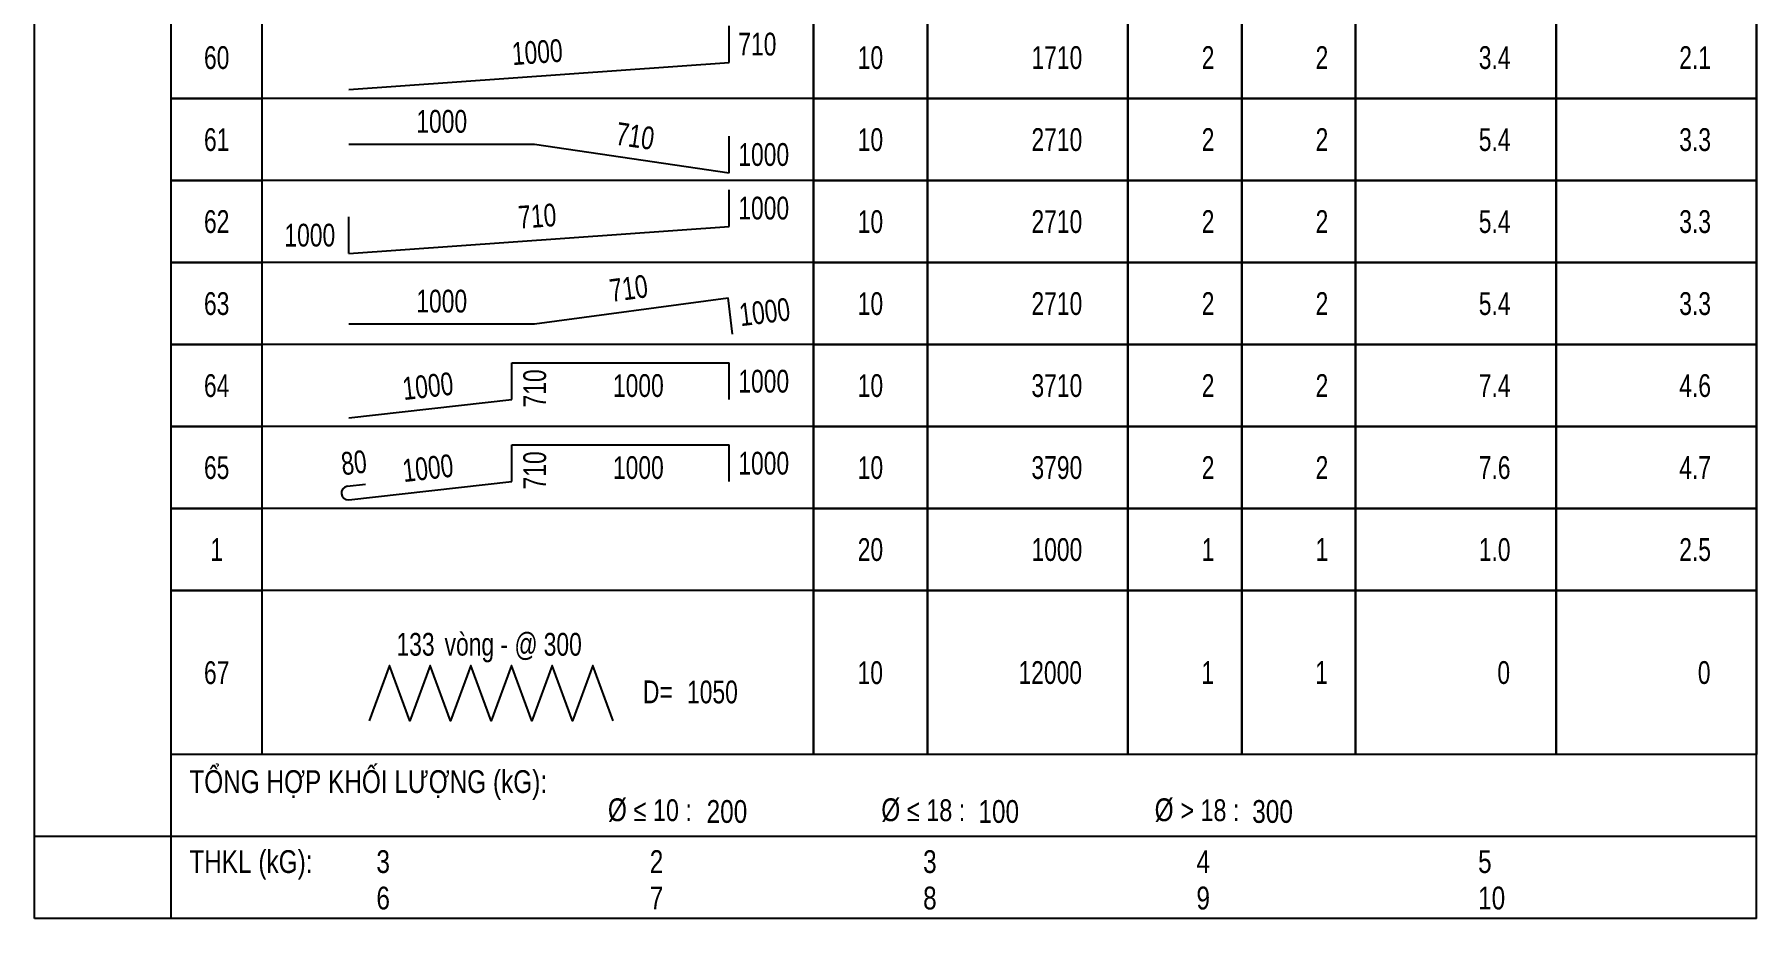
# Model space of a CAD drawing. Header units: inches. Extents: x -3538 to 66114, y -2541134 to 4288.
# Drawn here: x -1194.7 to -1005.7, y -320.2 to -223.2 of the extents above; entities that cross this region are included whole.
import ezdxf
from ezdxf.enums import TextEntityAlignment as Align

# ---------------------------------------------------------------- set-up
doc = ezdxf.new("R2010")
doc.units = ezdxf.units.IN
doc.header["$MEASUREMENT"] = 0
for name, color, linetype in [('KCS_BORDER', 2, 'Continuous'), ('KCS_STEEL', 4, 'Continuous'), ('KCS_TEXT_TK', 2, 'Continuous'), ('KCS_THONGKE', 5, 'Continuous'), ('KCS_THONGKE_THIN', 5, 'Continuous')]:
    doc.layers.add(name, color=color, linetype=linetype)
doc.styles.add('KCS_SMTEXT', font='3t-unicode.shx', dxfattribs={"width": 0.7})

# ---------------------------------------------------------------- blocks, each defined once
blk = doc.blocks.new('TK_61')
at = {"layer": 'KCS_STEEL'}
for p, q in [((61.25, 3.97), (61.25, 8)), ((19.51, 1), (61.25, 3.97))]:
    blk.add_line(p, q, dxfattribs=at)
at = {"layer": 'KCS_TEXT_TK'}
for p, q in [((-15, 0), (-15, 9)), ((0, 0), (0, 9)), ((10, 0), (10, 9)), ((70.5, 0), (70.5, 9)), ((83, 0), (83, 9)), ((105, 0), (105, 9)), ((117.5, 0), (117.5, 9)), ((130, 0), (130, 9)), ((152, 0), (152, 9)), ((174, 0), (174, 9))]:
    blk.add_line(p, q, dxfattribs=at)
at = {"layer": 'KCS_THONGKE'}
blk.add_line((174, 0), (0, 0), dxfattribs=at)
at = {"layer": 'KCS_TEXT_TK', "style": 'KCS_SMTEXT', "width": 0.75}
for tag, p in [('SH', (5, 4.5)), ('DK', (76.75, 4.5))]:
    blk.add_attdef(tag, text='', height=2.5, dxfattribs=at).set_placement(p, align=Align.MIDDLE)
blk.add_attdef('L1', text='', height=2.5, rotation=4.0637, dxfattribs=at).set_placement((40.18, 5.11), align=Align.MIDDLE)
blk.add_attdef('L2', text='', height=2.5, rotation=360, dxfattribs=at).set_placement((62.25, 5.98), align=Align.MIDDLE_LEFT)
for tag, p in [('DAI', (100, 4.5)), ('SL1', (114.5, 4.5)), ('SLA', (127, 4.5)), ('DT', (147, 4.5)), ('TL', (169, 4.5))]:
    blk.add_attdef(tag, text='', height=2.5, dxfattribs=at).set_placement(p, align=Align.MIDDLE_RIGHT)
blk = doc.blocks.new('TK_62')
at = {"layer": 'KCS_STEEL'}
for p, q in [((19.51, 4), (39.88, 4)), ((39.88, 4), (61.25, 0.84)), ((61.25, 0.84), (61.25, 4.88))]:
    blk.add_line(p, q, dxfattribs=at)
at = {"layer": 'KCS_TEXT_TK'}
for p, q in [((-15, 0), (-15, 9)), ((0, 0), (0, 9)), ((10, 0), (10, 9)), ((70.5, 0), (70.5, 9)), ((83, 0), (83, 9)), ((105, 0), (105, 9)), ((117.5, 0), (117.5, 9)), ((130, 0), (130, 9)), ((152, 0), (152, 9)), ((174, 0), (174, 9))]:
    blk.add_line(p, q, dxfattribs=at)
at = {"layer": 'KCS_THONGKE'}
blk.add_line((174, 0), (0, 0), dxfattribs=at)
at = {"layer": 'KCS_TEXT_TK', "style": 'KCS_SMTEXT', "width": 0.75}
for tag, p in [('L1', (29.69, 6.5)), ('SH', (5, 4.5)), ('DK', (76.75, 4.5))]:
    blk.add_attdef(tag, text='', height=2.5, dxfattribs=at).set_placement(p, align=Align.MIDDLE)
blk.add_attdef('L2', text='', height=2.5, rotation=351.5957, dxfattribs=at).set_placement((50.93, 4.89), align=Align.MIDDLE)
for tag, p in [('DAI', (100, 4.5)), ('SL1', (114.5, 4.5)), ('SLA', (127, 4.5)), ('DT', (147, 4.5)), ('TL', (169, 4.5))]:
    blk.add_attdef(tag, text='', height=2.5, dxfattribs=at).set_placement(p, align=Align.MIDDLE_RIGHT)
blk.add_attdef('L3', text='', height=2.5, rotation=360, dxfattribs=at).set_placement((62.25, 2.86), align=Align.MIDDLE_LEFT)
blk = doc.blocks.new('TK_63')
at = {"layer": 'KCS_STEEL'}
for p, q in [((61.25, 3.97), (61.25, 8)), ((19.51, 1), (19.51, 5.03)), ((19.51, 1), (61.25, 3.97))]:
    blk.add_line(p, q, dxfattribs=at)
at = {"layer": 'KCS_TEXT_TK'}
for p, q in [((-15, 0), (-15, 9)), ((0, 0), (0, 9)), ((10, 0), (10, 9)), ((70.5, 0), (70.5, 9)), ((83, 0), (83, 9)), ((105, 0), (105, 9)), ((117.5, 0), (117.5, 9)), ((130, 0), (130, 9)), ((152, 0), (152, 9)), ((174, 0), (174, 9))]:
    blk.add_line(p, q, dxfattribs=at)
at = {"layer": 'KCS_THONGKE'}
blk.add_line((174, 0), (0, 0), dxfattribs=at)
at = {"layer": 'KCS_TEXT_TK', "style": 'KCS_SMTEXT', "width": 0.75}
for tag, p in [('SH', (5, 4.5)), ('DK', (76.75, 4.5))]:
    blk.add_attdef(tag, text='', height=2.5, dxfattribs=at).set_placement(p, align=Align.MIDDLE)
blk.add_attdef('L2', text='', height=2.5, rotation=4.0637, dxfattribs=at).set_placement((40.18, 5.11), align=Align.MIDDLE)
blk.add_attdef('L3', text='', height=2.5, rotation=360, dxfattribs=at).set_placement((62.25, 5.98), align=Align.MIDDLE_LEFT)
for tag, p in [('DAI', (100, 4.5)), ('SL1', (114.5, 4.5)), ('SLA', (127, 4.5)), ('DT', (147, 4.5)), ('TL', (169, 4.5)), ('L1', (18.01, 3.02))]:
    blk.add_attdef(tag, text='', height=2.5, dxfattribs=at).set_placement(p, align=Align.MIDDLE_RIGHT)
blk = doc.blocks.new('TK_64')
at = {"layer": 'KCS_STEEL'}
for p, q in [((39.88, 2.27), (61.14, 5.14)), ((61.62, 1.13), (61.14, 5.14)), ((19.51, 2.27), (39.88, 2.27))]:
    blk.add_line(p, q, dxfattribs=at)
at = {"layer": 'KCS_TEXT_TK'}
for p, q in [((-15, 0), (-15, 9)), ((0, 0), (0, 9)), ((10, 0), (10, 9)), ((70.5, 0), (70.5, 9)), ((83, 0), (83, 9)), ((105, 0), (105, 9)), ((117.5, 0), (117.5, 9)), ((130, 0), (130, 9)), ((152, 0), (152, 9)), ((174, 0), (174, 9))]:
    blk.add_line(p, q, dxfattribs=at)
at = {"layer": 'KCS_THONGKE'}
blk.add_line((174, 0), (0, 0), dxfattribs=at)
at = {"layer": 'KCS_TEXT_TK', "style": 'KCS_SMTEXT', "width": 0.75}
blk.add_attdef('L2', text='', height=2.5, rotation=7.687, dxfattribs=at).set_placement((50.21, 6.19), align=Align.MIDDLE)
for tag, p in [('SH', (5, 4.5)), ('L1', (29.69, 4.77)), ('DK', (76.75, 4.5))]:
    blk.add_attdef(tag, text='', height=2.5, dxfattribs=at).set_placement(p, align=Align.MIDDLE)
for tag, p in [('DAI', (100, 4.5)), ('SL1', (114.5, 4.5)), ('SLA', (127, 4.5)), ('DT', (147, 4.5)), ('TL', (169, 4.5))]:
    blk.add_attdef(tag, text='', height=2.5, dxfattribs=at).set_placement(p, align=Align.MIDDLE_RIGHT)
blk.add_attdef('L3', text='', height=2.5, rotation=6.8926, dxfattribs=at).set_placement((62.37, 3.26), align=Align.MIDDLE_LEFT)
blk = doc.blocks.new('TK_65')
at = {"layer": 'KCS_STEEL'}
for p, q in [((37.4, 2.97), (37.4, 7)), ((37.4, 7), (61.25, 7)), ((61.25, 2.97), (61.25, 7)), ((19.51, 0.97), (37.4, 2.97))]:
    blk.add_line(p, q, dxfattribs=at)
at = {"layer": 'KCS_TEXT_TK'}
for p, q in [((-15, 0), (-15, 9)), ((0, 0), (0, 9)), ((10, 0), (10, 9)), ((70.5, 0), (70.5, 9)), ((83, 0), (83, 9)), ((105, 0), (105, 9)), ((117.5, 0), (117.5, 9)), ((130, 0), (130, 9)), ((152, 0), (152, 9)), ((174, 0), (174, 9))]:
    blk.add_line(p, q, dxfattribs=at)
at = {"layer": 'KCS_THONGKE'}
blk.add_line((174, 0), (0, 0), dxfattribs=at)
at = {"layer": 'KCS_TEXT_TK', "style": 'KCS_SMTEXT', "width": 0.75}
for tag, p in [('SH', (5, 4.5)), ('L3', (51.28, 4.5)), ('DK', (76.75, 4.5))]:
    blk.add_attdef(tag, text='', height=2.5, dxfattribs=at).set_placement(p, align=Align.MIDDLE)
blk.add_attdef('L1', text='', height=2.5, rotation=6.3796, dxfattribs=at).set_placement((28.18, 4.45), align=Align.MIDDLE)
blk.add_attdef('L2', text='', height=2.5, rotation=90, dxfattribs=at).set_placement((39.9, 6.28), align=Align.MIDDLE_RIGHT)
blk.add_attdef('L4', text='', height=2.5, rotation=360, dxfattribs=at).set_placement((62.25, 4.98), align=Align.MIDDLE_LEFT)
for tag, p in [('DAI', (100, 4.5)), ('SL1', (114.5, 4.5)), ('SLA', (127, 4.5)), ('DT', (147, 4.5)), ('TL', (169, 4.5))]:
    blk.add_attdef(tag, text='', height=2.5, dxfattribs=at).set_placement(p, align=Align.MIDDLE_RIGHT)
blk = doc.blocks.new('TK_66')
at = {"layer": 'KCS_STEEL'}
for p, q in [((37.4, 7), (61.25, 7)), ((37.4, 2.97), (37.4, 7)), ((61.25, 2.97), (61.25, 7)), ((19.34, 2.46), (21.33, 2.68)), ((19.51, 0.97), (37.4, 2.97))]:
    blk.add_line(p, q, dxfattribs=at)
blk.add_arc((19.43, 1.71), 0.75, 96.3796, 276.3796, dxfattribs=at)
at = {"layer": 'KCS_TEXT_TK'}
for p, q in [((-15, 0), (-15, 9)), ((0, 0), (0, 9)), ((10, 0), (10, 9)), ((70.5, 0), (70.5, 9)), ((83, 0), (83, 9)), ((105, 0), (105, 9)), ((117.5, 0), (117.5, 9)), ((130, 0), (130, 9)), ((152, 0), (152, 9)), ((174, 0), (174, 9))]:
    blk.add_line(p, q, dxfattribs=at)
at = {"layer": 'KCS_THONGKE'}
blk.add_line((174, 0), (0, 0), dxfattribs=at)
at = {"layer": 'KCS_TEXT_TK', "style": 'KCS_SMTEXT', "width": 0.75}
for tag, p in [('SH', (5, 4.5)), ('L3', (51.28, 4.5)), ('DK', (76.75, 4.5))]:
    blk.add_attdef(tag, text='', height=2.5, dxfattribs=at).set_placement(p, align=Align.MIDDLE)
for tag, p in [('M', (20.06, 5.05)), ('L1', (28.18, 4.45))]:
    blk.add_attdef(tag, text='', height=2.5, rotation=6.3796, dxfattribs=at).set_placement(p, align=Align.MIDDLE)
blk.add_attdef('L2', text='', height=2.5, rotation=90, dxfattribs=at).set_placement((39.9, 6.28), align=Align.MIDDLE_RIGHT)
blk.add_attdef('L4', text='', height=2.5, rotation=360, dxfattribs=at).set_placement((62.25, 4.98), align=Align.MIDDLE_LEFT)
for tag, p in [('DAI', (100, 4.5)), ('SL1', (114.5, 4.5)), ('SLA', (127, 4.5)), ('DT', (147, 4.5)), ('TL', (169, 4.5))]:
    blk.add_attdef(tag, text='', height=2.5, dxfattribs=at).set_placement(p, align=Align.MIDDLE_RIGHT)
blk = doc.blocks.new('TK_1')
at = {"layer": 'KCS_TEXT_TK'}
for p, q in [((-15, 0), (-15, 9)), ((0, 0), (0, 9)), ((10, 0), (10, 9)), ((70.5, 0), (70.5, 9)), ((83, 0), (83, 9)), ((105, 0), (105, 9)), ((117.5, 0), (117.5, 9)), ((130, 0), (130, 9)), ((152, 0), (152, 9)), ((174, 0), (174, 9))]:
    blk.add_line(p, q, dxfattribs=at)
at = {"layer": 'KCS_THONGKE'}
blk.add_line((174, 0), (0, 0), dxfattribs=at)
at = {"layer": 'KCS_TEXT_TK', "style": 'KCS_SMTEXT', "width": 0.75}
for tag, p in [('SH', (5, 4.5)), ('DK', (76.75, 4.5))]:
    blk.add_attdef(tag, text='', height=2.5, dxfattribs=at).set_placement(p, align=Align.MIDDLE)
for tag, p in [('DAI', (100, 4.5)), ('SL1', (114.5, 4.5)), ('SLA', (127, 4.5)), ('DT', (147, 4.5)), ('TL', (169, 4.5))]:
    blk.add_attdef(tag, text='', height=2.5, dxfattribs=at).set_placement(p, align=Align.MIDDLE_RIGHT)
blk = doc.blocks.new('TK_67')
at = {"layer": 'KCS_TEXT_TK'}
for p, q in [((-15, 0), (-15, 18)), ((0, 0), (0, 18)), ((10, 0), (10, 18)), ((70.5, 0), (70.5, 18)), ((83, 0), (83, 18)), ((105, 0), (105, 18)), ((117.5, 0), (117.5, 18)), ((130, 0), (130, 18)), ((152, 0), (152, 18)), ((174, 0), (174, 18))]:
    blk.add_line(p, q, dxfattribs=at)
at = {"layer": 'KCS_TEXT_TK', "color": 4}
blk.add_lwpolyline([(48.5, 3.69), (46.27, 9.79), (44.04, 3.69), (41.81, 9.79), (39.58, 3.69), (37.35, 9.79), (35.12, 3.69), (32.89, 9.79), (30.66, 3.69), (28.43, 9.79), (26.2, 3.69), (23.97, 9.79), (21.74, 3.69)], dxfattribs=at)
at = {"layer": 'KCS_THONGKE'}
blk.add_line((174, 0), (0, 0), dxfattribs=at)
at = {"layer": 'KCS_TEXT_TK', "style": 'KCS_SMTEXT', "width": 0.75}
blk.add_text('vòng - @', height=2.5, dxfattribs=at).set_placement((35.12, 10.86), align=Align.CENTER)
blk.add_text('D=', height=2.5, dxfattribs=at).set_placement((51.78, 5.63))
blk.add_attdef('SV', text='', height=2.5, dxfattribs=at).set_placement((28.92, 10.86), align=Align.RIGHT)
for tag, p in [('BUOC', (40.89, 10.86)), ('D', (56.62, 5.63))]:
    blk.add_attdef(tag, p, '', height=2.5, dxfattribs=at)
for tag, p in [('SH', (5, 9)), ('DK', (76.73, 9))]:
    blk.add_attdef(tag, text='', height=2.5, dxfattribs=at).set_placement(p, align=Align.MIDDLE)
for tag, p in [('DAI', (99.97, 9)), ('SL1', (114.46, 9)), ('SLA', (126.96, 9)), ('DT', (146.95, 9)), ('TL', (168.94, 9))]:
    blk.add_attdef(tag, text='', height=2.5, dxfattribs=at).set_placement(p, align=Align.MIDDLE_RIGHT)
blk = doc.blocks.new('CTK_THKL')
at = {"layer": 'KCS_TEXT_TK'}
for p, q in [((-15, 0), (-15, 9)), ((0, 0), (0, 9)), ((174, 0), (174, 9)), ((174, 0), (-15, 0))]:
    blk.add_line(p, q, dxfattribs=at)
at = {"layer": 'KCS_BORDER', "color": 5, "style": 'KCS_SMTEXT', "width": 0.7}
blk.add_attdef('TYPE', (85.49, -1.5), '', height=0.025, rotation=90, dxfattribs=at)
at = {"layer": 'KCS_TEXT_TK', "style": 'KCS_SMTEXT', "width": 0.8}
blk.add_text('TỔNG HỢP KHỐI LƯỢNG (kG):', height=2.5, dxfattribs=at).set_placement((2, 4.78))
at = {"layer": 'KCS_TEXT_TK', "char_height": 2.5, "attachment_point": 1, "style": 'KCS_SMTEXT'}
for s, insert in [('{\\W0.8;%%C \\fSymbol|b0|i0|c2|p18;\\H0.95833x;£ 10 :}', (47.94, 4.19)), ('{\\W0.8;%%C \\fSymbol|b0|i0|c2|p18;\\H0.95833x;£ 18 :}', (77.94, 4.19)), ('{\\W0.8;%%C \\fSymbol|b0|i0|c2|p18;\\H0.95833x;> 18 :}', (107.94, 4.19))]:
    blk.add_mtext_dynamic_manual_height_columns(s, width=13.4519, gutter_width=12.5, heights=[0], dxfattribs=dict(at, insert=insert))
at = {"layer": 'KCS_TEXT_TK', "style": 'KCS_SMTEXT', "width": 0.8}
for tag, p in [('TL1', (58.77, 1.5)), ('TL2', (88.6, 1.5)), ('TL3', (118.65, 1.5))]:
    blk.add_attdef(tag, p, '', height=2.5, dxfattribs=at)
blk = doc.blocks.new('CTK_THKL2')
at = {"layer": 'KCS_TEXT_TK'}
for p, q in [((-15, 0), (-15, 9)), ((0, 0), (0, 9)), ((174, 0), (174, 9)), ((174, 0), (-15, 0))]:
    blk.add_line(p, q, dxfattribs=at)
at = {"layer": 'KCS_BORDER', "color": 5, "style": 'KCS_SMTEXT', "width": 0.7}
blk.add_attdef('TYPE', (85.49, -1.5), '', height=0.025, rotation=90, dxfattribs=at)
at = {"layer": 'KCS_TEXT_TK', "style": 'KCS_SMTEXT', "width": 0.8}
blk.add_text('THKL (kG):', height=2.5, dxfattribs=at).set_placement((2, 5))
for tag, p in [('TL1', (22.52, 5)), ('TL2', (52.52, 5)), ('TL3', (82.52, 5)), ('TL4', (112.52, 5)), ('TL5', (143.44, 5)), ('TL6', (22.52, 1)), ('TL7', (52.52, 1)), ('TL8', (82.52, 1)), ('TL9', (112.52, 1)), ('TL10', (143.44, 1))]:
    blk.add_attdef(tag, p, '', height=2.5, dxfattribs=at)

msp = doc.modelspace()

# ---------------------------------------------------------------- linework, layer by layer
at = {"layer": 'KCS_THONGKE', "color": 38}
for p, q in [((-1194.66, -302.22), (-1194.66, 408.78)), ((-1179.66, -302.22), (-1179.66, 408.78)), ((-1169.66, -302.22), (-1169.66, 408.78)), ((-1109.16, 408.78), (-1109.16, -302.22)), ((-1096.66, 408.78), (-1096.66, -302.22)), ((-1074.66, 408.78), (-1074.66, -302.22)), ((-1062.16, 408.78), (-1062.16, -302.22)), ((-1049.66, 408.78), (-1049.66, -302.22)), ((-1027.66, 408.78), (-1027.66, -302.22)), ((-1005.66, 408.78), (-1005.66, -302.22))]:
    msp.add_line(p, q, dxfattribs=at)
at = {"layer": 'KCS_THONGKE_THIN', "color": 38}
for p, q in [((-1179.66, -230.22), (-1169.66, -230.22)), ((-1109.16, -230.22), (-1005.66, -230.22)), ((-1179.66, -239.22), (-1169.66, -239.22)), ((-1109.16, -239.22), (-1005.66, -239.22)), ((-1179.66, -248.22), (-1169.66, -248.22)), ((-1109.16, -248.22), (-1005.66, -248.22)), ((-1179.66, -257.22), (-1169.66, -257.22)), ((-1109.16, -257.22), (-1005.66, -257.22)), ((-1179.66, -266.22), (-1169.66, -266.22)), ((-1109.16, -266.22), (-1005.66, -266.22)), ((-1179.66, -275.22), (-1169.66, -275.22)), ((-1109.16, -275.22), (-1005.66, -275.22)), ((-1179.66, -284.22), (-1169.66, -284.22)), ((-1109.16, -284.22), (-1005.66, -284.22))]:
    msp.add_line(p, q, dxfattribs=at)

# ---------------------------------------------------------------- block references
ref = msp.add_blockref('TK_61', (-1179.66, -230.22))
ref.add_attrib('SH', '60', dxfattribs={"layer": 'KCS_THONGKE', "height": 2.5, "style": 'KCS_SMTEXT', "width": 0.75}).set_placement((-1174.66, -225.72), align=Align.MIDDLE)
ref.add_attrib('DAI', '1710', dxfattribs={"layer": 'KCS_THONGKE', "height": 2.5, "style": 'KCS_SMTEXT', "width": 0.75}).set_placement((-1079.66, -225.72), align=Align.MIDDLE_RIGHT)
ref.add_attrib('L1', '1000', dxfattribs={"layer": 'KCS_THONGKE', "height": 2.5, "rotation": 4.0637, "style": 'KCS_SMTEXT', "width": 0.75}).set_placement((-1139.48, -225.11), align=Align.MIDDLE)
ref.add_attrib('L2', '710', dxfattribs={"layer": 'KCS_THONGKE', "height": 2.5, "rotation": 360, "style": 'KCS_SMTEXT', "width": 0.75}).set_placement((-1117.41, -224.24), align=Align.MIDDLE_LEFT)
ref.add_attrib('DK', '10', dxfattribs={"layer": 'KCS_THONGKE', "height": 2.5, "style": 'KCS_SMTEXT', "width": 0.75}).set_placement((-1102.91, -225.72), align=Align.MIDDLE)
ref.add_attrib('SL1', '2', dxfattribs={"layer": 'KCS_THONGKE', "height": 2.5, "style": 'KCS_SMTEXT', "width": 0.75}).set_placement((-1065.16, -225.72), align=Align.MIDDLE_RIGHT)
ref.add_attrib('SLA', '2', dxfattribs={"layer": 'KCS_THONGKE', "height": 2.5, "style": 'KCS_SMTEXT', "width": 0.75}).set_placement((-1052.66, -225.72), align=Align.MIDDLE_RIGHT)
ref.add_attrib('DT', '3.4', dxfattribs={"layer": 'KCS_THONGKE', "height": 2.5, "style": 'KCS_SMTEXT', "width": 0.75}).set_placement((-1032.66, -225.72), align=Align.MIDDLE_RIGHT)
ref.add_attrib('TL', '2.1', dxfattribs={"layer": 'KCS_THONGKE', "height": 2.5, "style": 'KCS_SMTEXT', "width": 0.75}).set_placement((-1010.66, -225.72), align=Align.MIDDLE_RIGHT)
ref = msp.add_blockref('TK_62', (-1179.66, -239.22))
ref.add_attrib('SH', '61', dxfattribs={"layer": 'KCS_THONGKE', "height": 2.5, "style": 'KCS_SMTEXT', "width": 0.75}).set_placement((-1174.66, -234.72), align=Align.MIDDLE)
ref.add_attrib('DAI', '2710', dxfattribs={"layer": 'KCS_THONGKE', "height": 2.5, "style": 'KCS_SMTEXT', "width": 0.75}).set_placement((-1079.66, -234.72), align=Align.MIDDLE_RIGHT)
ref.add_attrib('L1', '1000', dxfattribs={"layer": 'KCS_THONGKE', "height": 2.5, "style": 'KCS_SMTEXT', "width": 0.75}).set_placement((-1149.96, -232.72), align=Align.MIDDLE)
ref.add_attrib('L2', '710', dxfattribs={"layer": 'KCS_THONGKE', "height": 2.5, "rotation": 351.5957, "style": 'KCS_SMTEXT', "width": 0.75}).set_placement((-1128.73, -234.33), align=Align.MIDDLE)
ref.add_attrib('L3', '1000', dxfattribs={"layer": 'KCS_THONGKE', "height": 2.5, "rotation": 360, "style": 'KCS_SMTEXT', "width": 0.75}).set_placement((-1117.41, -236.36), align=Align.MIDDLE_LEFT)
ref.add_attrib('DK', '10', dxfattribs={"layer": 'KCS_THONGKE', "height": 2.5, "style": 'KCS_SMTEXT', "width": 0.75}).set_placement((-1102.91, -234.72), align=Align.MIDDLE)
ref.add_attrib('SL1', '2', dxfattribs={"layer": 'KCS_THONGKE', "height": 2.5, "style": 'KCS_SMTEXT', "width": 0.75}).set_placement((-1065.16, -234.72), align=Align.MIDDLE_RIGHT)
ref.add_attrib('SLA', '2', dxfattribs={"layer": 'KCS_THONGKE', "height": 2.5, "style": 'KCS_SMTEXT', "width": 0.75}).set_placement((-1052.66, -234.72), align=Align.MIDDLE_RIGHT)
ref.add_attrib('DT', '5.4', dxfattribs={"layer": 'KCS_THONGKE', "height": 2.5, "style": 'KCS_SMTEXT', "width": 0.75}).set_placement((-1032.66, -234.72), align=Align.MIDDLE_RIGHT)
ref.add_attrib('TL', '3.3', dxfattribs={"layer": 'KCS_THONGKE', "height": 2.5, "style": 'KCS_SMTEXT', "width": 0.75}).set_placement((-1010.66, -234.72), align=Align.MIDDLE_RIGHT)
ref = msp.add_blockref('TK_63', (-1179.66, -248.22))
ref.add_attrib('SH', '62', dxfattribs={"layer": 'KCS_THONGKE', "height": 2.5, "style": 'KCS_SMTEXT', "width": 0.75}).set_placement((-1174.66, -243.72), align=Align.MIDDLE)
ref.add_attrib('L1', '1000', dxfattribs={"layer": 'KCS_THONGKE', "height": 2.5, "style": 'KCS_SMTEXT', "width": 0.75}).set_placement((-1161.65, -245.21), align=Align.MIDDLE_RIGHT)
ref.add_attrib('DAI', '2710', dxfattribs={"layer": 'KCS_THONGKE', "height": 2.5, "style": 'KCS_SMTEXT', "width": 0.75}).set_placement((-1079.66, -243.72), align=Align.MIDDLE_RIGHT)
ref.add_attrib('L2', '710', dxfattribs={"layer": 'KCS_THONGKE', "height": 2.5, "rotation": 4.0637, "style": 'KCS_SMTEXT', "width": 0.75}).set_placement((-1139.48, -243.11), align=Align.MIDDLE)
ref.add_attrib('L3', '1000', dxfattribs={"layer": 'KCS_THONGKE', "height": 2.5, "rotation": 360, "style": 'KCS_SMTEXT', "width": 0.75}).set_placement((-1117.41, -242.24), align=Align.MIDDLE_LEFT)
ref.add_attrib('DK', '10', dxfattribs={"layer": 'KCS_THONGKE', "height": 2.5, "style": 'KCS_SMTEXT', "width": 0.75}).set_placement((-1102.91, -243.72), align=Align.MIDDLE)
ref.add_attrib('SL1', '2', dxfattribs={"layer": 'KCS_THONGKE', "height": 2.5, "style": 'KCS_SMTEXT', "width": 0.75}).set_placement((-1065.16, -243.72), align=Align.MIDDLE_RIGHT)
ref.add_attrib('SLA', '2', dxfattribs={"layer": 'KCS_THONGKE', "height": 2.5, "style": 'KCS_SMTEXT', "width": 0.75}).set_placement((-1052.66, -243.72), align=Align.MIDDLE_RIGHT)
ref.add_attrib('DT', '5.4', dxfattribs={"layer": 'KCS_THONGKE', "height": 2.5, "style": 'KCS_SMTEXT', "width": 0.75}).set_placement((-1032.66, -243.72), align=Align.MIDDLE_RIGHT)
ref.add_attrib('TL', '3.3', dxfattribs={"layer": 'KCS_THONGKE', "height": 2.5, "style": 'KCS_SMTEXT', "width": 0.75}).set_placement((-1010.66, -243.72), align=Align.MIDDLE_RIGHT)
ref = msp.add_blockref('TK_64', (-1179.66, -257.22))
ref.add_attrib('SH', '63', dxfattribs={"layer": 'KCS_THONGKE', "height": 2.5, "style": 'KCS_SMTEXT', "width": 0.75}).set_placement((-1174.66, -252.72), align=Align.MIDDLE)
ref.add_attrib('DAI', '2710', dxfattribs={"layer": 'KCS_THONGKE', "height": 2.5, "style": 'KCS_SMTEXT', "width": 0.75}).set_placement((-1079.66, -252.72), align=Align.MIDDLE_RIGHT)
ref.add_attrib('L1', '1000', dxfattribs={"layer": 'KCS_THONGKE', "height": 2.5, "style": 'KCS_SMTEXT', "width": 0.75}).set_placement((-1149.96, -252.45), align=Align.MIDDLE)
ref.add_attrib('L3', '1000', dxfattribs={"layer": 'KCS_THONGKE', "height": 2.5, "rotation": 6.8926, "style": 'KCS_SMTEXT', "width": 0.75}).set_placement((-1117.29, -253.97), align=Align.MIDDLE_LEFT)
ref.add_attrib('DK', '10', dxfattribs={"layer": 'KCS_THONGKE', "height": 2.5, "style": 'KCS_SMTEXT', "width": 0.75}).set_placement((-1102.91, -252.72), align=Align.MIDDLE)
ref.add_attrib('SL1', '2', dxfattribs={"layer": 'KCS_THONGKE', "height": 2.5, "style": 'KCS_SMTEXT', "width": 0.75}).set_placement((-1065.16, -252.72), align=Align.MIDDLE_RIGHT)
ref.add_attrib('SLA', '2', dxfattribs={"layer": 'KCS_THONGKE', "height": 2.5, "style": 'KCS_SMTEXT', "width": 0.75}).set_placement((-1052.66, -252.72), align=Align.MIDDLE_RIGHT)
ref.add_attrib('DT', '5.4', dxfattribs={"layer": 'KCS_THONGKE', "height": 2.5, "style": 'KCS_SMTEXT', "width": 0.75}).set_placement((-1032.66, -252.72), align=Align.MIDDLE_RIGHT)
ref.add_attrib('TL', '3.3', dxfattribs={"layer": 'KCS_THONGKE', "height": 2.5, "style": 'KCS_SMTEXT', "width": 0.75}).set_placement((-1010.66, -252.72), align=Align.MIDDLE_RIGHT)
ref.add_attrib('L2', '710', dxfattribs={"layer": 'KCS_THONGKE', "height": 2.5, "rotation": 7.687, "style": 'KCS_SMTEXT', "width": 0.75}).set_placement((-1129.45, -251.04), align=Align.MIDDLE)
ref = msp.add_blockref('TK_65', (-1179.66, -266.22))
ref.add_attrib('SH', '64', dxfattribs={"layer": 'KCS_THONGKE', "height": 2.5, "style": 'KCS_SMTEXT', "width": 0.75}).set_placement((-1174.66, -261.72), align=Align.MIDDLE)
ref.add_attrib('DAI', '3710', dxfattribs={"layer": 'KCS_THONGKE', "height": 2.5, "style": 'KCS_SMTEXT', "width": 0.75}).set_placement((-1079.66, -261.72), align=Align.MIDDLE_RIGHT)
ref.add_attrib('DK', '10', dxfattribs={"layer": 'KCS_THONGKE', "height": 2.5, "style": 'KCS_SMTEXT', "width": 0.75}).set_placement((-1102.91, -261.72), align=Align.MIDDLE)
ref.add_attrib('L4', '1000', dxfattribs={"layer": 'KCS_THONGKE', "height": 2.5, "rotation": 360, "style": 'KCS_SMTEXT', "width": 0.75}).set_placement((-1117.41, -261.24), align=Align.MIDDLE_LEFT)
ref.add_attrib('L3', '1000', dxfattribs={"layer": 'KCS_THONGKE', "height": 2.5, "style": 'KCS_SMTEXT', "width": 0.75}).set_placement((-1128.38, -261.72), align=Align.MIDDLE)
ref.add_attrib('L1', '1000', dxfattribs={"layer": 'KCS_THONGKE', "height": 2.5, "rotation": 6.3796, "style": 'KCS_SMTEXT', "width": 0.75}).set_placement((-1151.48, -261.77), align=Align.MIDDLE)
ref.add_attrib('L2', '710', dxfattribs={"layer": 'KCS_THONGKE', "height": 2.5, "rotation": 90, "style": 'KCS_SMTEXT', "width": 0.75}).set_placement((-1139.76, -259.94), align=Align.MIDDLE_RIGHT)
ref.add_attrib('TL', '4.6', dxfattribs={"layer": 'KCS_THONGKE', "height": 2.5, "style": 'KCS_SMTEXT', "width": 0.75}).set_placement((-1010.66, -261.72), align=Align.MIDDLE_RIGHT)
ref.add_attrib('DT', '7.4', dxfattribs={"layer": 'KCS_THONGKE', "height": 2.5, "style": 'KCS_SMTEXT', "width": 0.75}).set_placement((-1032.66, -261.72), align=Align.MIDDLE_RIGHT)
ref.add_attrib('SLA', '2', dxfattribs={"layer": 'KCS_THONGKE', "height": 2.5, "style": 'KCS_SMTEXT', "width": 0.75}).set_placement((-1052.66, -261.72), align=Align.MIDDLE_RIGHT)
ref.add_attrib('SL1', '2', dxfattribs={"layer": 'KCS_THONGKE', "height": 2.5, "style": 'KCS_SMTEXT', "width": 0.75}).set_placement((-1065.16, -261.72), align=Align.MIDDLE_RIGHT)
ref = msp.add_blockref('TK_66', (-1179.66, -275.22))
ref.add_attrib('SH', '65', dxfattribs={"layer": 'KCS_THONGKE', "height": 2.5, "style": 'KCS_SMTEXT', "width": 0.75}).set_placement((-1174.66, -270.72), align=Align.MIDDLE)
ref.add_attrib('M', '80', dxfattribs={"layer": 'KCS_THONGKE', "height": 2.5, "rotation": 6.3796, "style": 'KCS_SMTEXT', "width": 0.75}).set_placement((-1159.6, -270.17), align=Align.MIDDLE)
ref.add_attrib('DAI', '3790', dxfattribs={"layer": 'KCS_THONGKE', "height": 2.5, "style": 'KCS_SMTEXT', "width": 0.75}).set_placement((-1079.66, -270.72), align=Align.MIDDLE_RIGHT)
ref.add_attrib('L2', '710', dxfattribs={"layer": 'KCS_THONGKE', "height": 2.5, "rotation": 90, "style": 'KCS_SMTEXT', "width": 0.75}).set_placement((-1139.76, -268.94), align=Align.MIDDLE_RIGHT)
ref.add_attrib('L1', '1000', dxfattribs={"layer": 'KCS_THONGKE', "height": 2.5, "rotation": 6.3796, "style": 'KCS_SMTEXT', "width": 0.75}).set_placement((-1151.48, -270.77), align=Align.MIDDLE)
ref.add_attrib('L3', '1000', dxfattribs={"layer": 'KCS_THONGKE', "height": 2.5, "style": 'KCS_SMTEXT', "width": 0.75}).set_placement((-1128.38, -270.72), align=Align.MIDDLE)
ref.add_attrib('L4', '1000', dxfattribs={"layer": 'KCS_THONGKE', "height": 2.5, "rotation": 360, "style": 'KCS_SMTEXT', "width": 0.75}).set_placement((-1117.41, -270.24), align=Align.MIDDLE_LEFT)
ref.add_attrib('DK', '10', dxfattribs={"layer": 'KCS_THONGKE', "height": 2.5, "style": 'KCS_SMTEXT', "width": 0.75}).set_placement((-1102.91, -270.72), align=Align.MIDDLE)
ref.add_attrib('SL1', '2', dxfattribs={"layer": 'KCS_THONGKE', "height": 2.5, "style": 'KCS_SMTEXT', "width": 0.75}).set_placement((-1065.16, -270.72), align=Align.MIDDLE_RIGHT)
ref.add_attrib('SLA', '2', dxfattribs={"layer": 'KCS_THONGKE', "height": 2.5, "style": 'KCS_SMTEXT', "width": 0.75}).set_placement((-1052.66, -270.72), align=Align.MIDDLE_RIGHT)
ref.add_attrib('DT', '7.6', dxfattribs={"layer": 'KCS_THONGKE', "height": 2.5, "style": 'KCS_SMTEXT', "width": 0.75}).set_placement((-1032.66, -270.72), align=Align.MIDDLE_RIGHT)
ref.add_attrib('TL', '4.7', dxfattribs={"layer": 'KCS_THONGKE', "height": 2.5, "style": 'KCS_SMTEXT', "width": 0.75}).set_placement((-1010.66, -270.72), align=Align.MIDDLE_RIGHT)
ref = msp.add_blockref('TK_1', (-1179.66, -284.22))
ref.add_attrib('TL', '2.5', dxfattribs={"layer": 'KCS_THONGKE', "height": 2.5, "style": 'KCS_SMTEXT', "width": 0.75}).set_placement((-1010.66, -279.72), align=Align.MIDDLE_RIGHT)
ref.add_attrib('DT', '1.0', dxfattribs={"layer": 'KCS_THONGKE', "height": 2.5, "style": 'KCS_SMTEXT', "width": 0.75}).set_placement((-1032.66, -279.72), align=Align.MIDDLE_RIGHT)
ref.add_attrib('SLA', '1', dxfattribs={"layer": 'KCS_THONGKE', "height": 2.5, "style": 'KCS_SMTEXT', "width": 0.75}).set_placement((-1052.66, -279.72), align=Align.MIDDLE_RIGHT)
ref.add_attrib('SL1', '1', dxfattribs={"layer": 'KCS_THONGKE', "height": 2.5, "style": 'KCS_SMTEXT', "width": 0.75}).set_placement((-1065.16, -279.72), align=Align.MIDDLE_RIGHT)
ref.add_attrib('DAI', '1000', dxfattribs={"layer": 'KCS_THONGKE', "height": 2.5, "style": 'KCS_SMTEXT', "width": 0.75}).set_placement((-1079.66, -279.72), align=Align.MIDDLE_RIGHT)
ref.add_attrib('DK', '20', dxfattribs={"layer": 'KCS_THONGKE', "height": 2.5, "style": 'KCS_SMTEXT', "width": 0.75}).set_placement((-1102.91, -279.72), align=Align.MIDDLE)
ref.add_attrib('SH', '1', dxfattribs={"layer": 'KCS_THONGKE', "height": 2.5, "style": 'KCS_SMTEXT', "width": 0.75}).set_placement((-1174.66, -279.72), align=Align.MIDDLE)
ref = msp.add_blockref('CTK_THKL2', (-1179.66, -320.22))
ref.add_attrib('TL10', '10', (-1036.22, -319.22), dxfattribs={"layer": 'KCS_THONGKE', "height": 2.5, "style": 'KCS_SMTEXT', "width": 0.8})
ref.add_attrib('TL9', '9', (-1067.13, -319.22), dxfattribs={"layer": 'KCS_THONGKE', "height": 2.5, "style": 'KCS_SMTEXT', "width": 0.8})
ref.add_attrib('TL8', '8', (-1097.13, -319.22), dxfattribs={"layer": 'KCS_THONGKE', "height": 2.5, "style": 'KCS_SMTEXT', "width": 0.8})
ref.add_attrib('TL7', '7', (-1127.13, -319.22), dxfattribs={"layer": 'KCS_THONGKE', "height": 2.5, "style": 'KCS_SMTEXT', "width": 0.8})
ref.add_attrib('TL6', '6', (-1157.13, -319.22), dxfattribs={"layer": 'KCS_THONGKE', "height": 2.5, "style": 'KCS_SMTEXT', "width": 0.8})
ref.add_attrib('TL5', '5', (-1036.22, -315.22), dxfattribs={"layer": 'KCS_THONGKE', "height": 2.5, "style": 'KCS_SMTEXT', "width": 0.8})
ref.add_attrib('TL4', '4', (-1067.13, -315.22), dxfattribs={"layer": 'KCS_THONGKE', "height": 2.5, "style": 'KCS_SMTEXT', "width": 0.8})
ref.add_attrib('TL1', '3', (-1157.13, -315.22), dxfattribs={"layer": 'KCS_THONGKE', "height": 2.5, "style": 'KCS_SMTEXT', "width": 0.8})
ref.add_attrib('TL3', '3', (-1097.13, -315.22), dxfattribs={"layer": 'KCS_THONGKE', "height": 2.5, "style": 'KCS_SMTEXT', "width": 0.8})
ref.add_attrib('TL2', '2', (-1127.13, -315.22), dxfattribs={"layer": 'KCS_THONGKE', "height": 2.5, "style": 'KCS_SMTEXT', "width": 0.8})
at = {"layer": 'KCS_THONGKE'}
ref = msp.add_blockref('TK_67', (-1179.66, -302.22), dxfattribs=at)
ref.add_attrib('D', '1050', (-1123.04, -296.6), dxfattribs={"height": 2.5, "style": 'KCS_SMTEXT', "width": 0.75})
ref.add_attrib('BUOC', '300', (-1138.77, -291.37), dxfattribs={"height": 2.5, "style": 'KCS_SMTEXT', "width": 0.75})
ref.add_attrib('SV', '133', dxfattribs={"height": 2.5, "style": 'KCS_SMTEXT', "width": 0.75}).set_placement((-1150.74, -291.37), align=Align.RIGHT)
ref.add_attrib('SH', '67', dxfattribs={"height": 2.5, "style": 'KCS_SMTEXT', "width": 0.75}).set_placement((-1174.66, -293.23), align=Align.MIDDLE)
ref.add_attrib('DK', '10', dxfattribs={"height": 2.5, "style": 'KCS_SMTEXT', "width": 0.75}).set_placement((-1102.93, -293.23), align=Align.MIDDLE)
ref.add_attrib('DAI', '12000', dxfattribs={"height": 2.5, "style": 'KCS_SMTEXT', "width": 0.75}).set_placement((-1079.69, -293.22), align=Align.MIDDLE_RIGHT)
ref.add_attrib('SL1', '1', dxfattribs={"height": 2.5, "style": 'KCS_SMTEXT', "width": 0.75}).set_placement((-1065.2, -293.22), align=Align.MIDDLE_RIGHT)
ref.add_attrib('SLA', '1', dxfattribs={"height": 2.5, "style": 'KCS_SMTEXT', "width": 0.75}).set_placement((-1052.7, -293.22), align=Align.MIDDLE_RIGHT)
ref.add_attrib('DT', '0', dxfattribs={"height": 2.5, "style": 'KCS_SMTEXT', "width": 0.75}).set_placement((-1032.71, -293.22), align=Align.MIDDLE_RIGHT)
ref.add_attrib('TL', '0', dxfattribs={"height": 2.5, "style": 'KCS_SMTEXT', "width": 0.75}).set_placement((-1010.71, -293.22), align=Align.MIDDLE_RIGHT)
ref = msp.add_blockref('CTK_THKL', (-1179.66, -311.22), dxfattribs=at)
ref.add_attrib('TYPE', '1', (-1094.17, -312.72), dxfattribs={"layer": 'KCS_BORDER', "color": 5, "height": 0.025, "rotation": 90, "style": 'KCS_SMTEXT', "width": 0.7})
ref.add_attrib('TL2', '100', (-1091.06, -309.72), dxfattribs={"height": 2.5, "style": 'KCS_SMTEXT', "width": 0.8})
ref.add_attrib('TL1', '200', (-1120.89, -309.72), dxfattribs={"height": 2.5, "style": 'KCS_SMTEXT', "width": 0.8})
ref.add_attrib('TL3', '300', (-1061.01, -309.72), dxfattribs={"height": 2.5, "style": 'KCS_SMTEXT', "width": 0.8})

doc.saveas('drawing.dxf')
